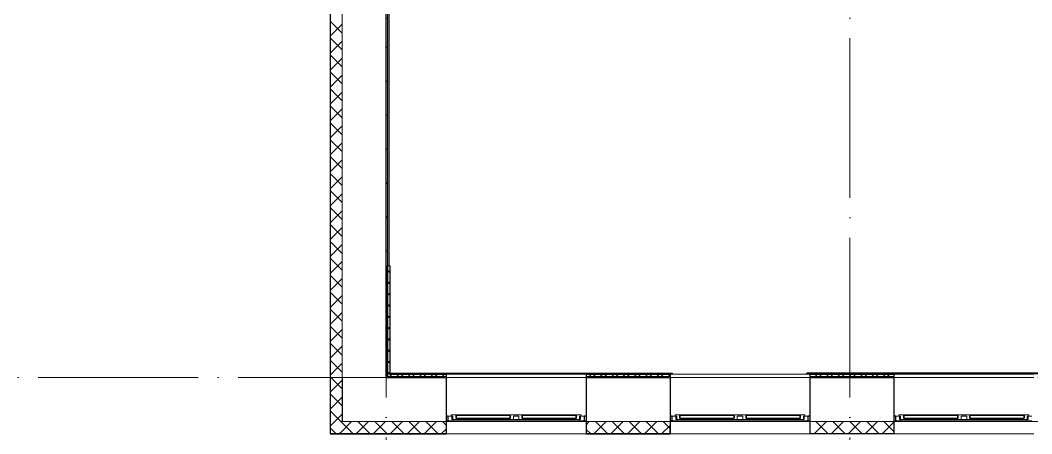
# Model space of a CAD drawing. Header units: millimetres. Extents: x -88595 to 880822, y -1054509 to -148035.
# Drawn here: x 267787 to 280438, y -247954 to -242778 of the extents above; entities that cross this region are included whole.
import ezdxf

# ---------------------------------------------------------------- set-up
doc = ezdxf.new("R2010")
doc.units = ezdxf.units.MM
doc.linetypes.add('ADSK_Линия сетки', pattern=[25, 20, -2.5, 0, -2.5])
for name, color, linetype, lineweight in [('_ Окна', 7, 'Continuous', 30), ('Оборудование', 7, 'Continuous', 18), ('Ограждение', 7, 'Continuous', 9), ('Окна', 7, 'Continuous', 9), ('Оси', 7, 'Continuous', 9), ('Стены внутренние', 7, 'Continuous', 18), ('Стены наружные', 7, 'Continuous', 18), ('Стены штриховка', 7, 'Continuous', 9)]:
    doc.layers.add(name, color=color, linetype=linetype, lineweight=lineweight)

# ---------------------------------------------------------------- blocks, each defined once
blk = doc.blocks.new('2 этаж')
at = {"layer": '_ Окна'}
for p, q in [((302473, 680075), (302448, 680075)), ((302448, 680017), (302473, 680017)), ((302473, 680017), (302473, 680075)), ((302571, 680083), (302568, 680083)), ((302568, 680083), (302568, 680051)), ((302568, 680051), (302571, 680051)), ((303248, 680083), (302571, 680083)), ((302571, 680083), (302571, 680051)), ((302571, 680051), (302571, 680083)), ((302571, 680051), (303248, 680051)), ((303248, 680051), (303248, 680083)), ((303248, 680083), (303248, 680051)), ((303251, 680083), (303248, 680083)), ((303248, 680051), (303251, 680051)), ((303251, 680051), (303251, 680083)), ((303398, 680083), (303395, 680083)), ((303395, 680083), (303395, 680051)), ((303395, 680051), (303398, 680051)), ((304075, 680083), (303398, 680083)), ((303398, 680083), (303398, 680051)), ((303398, 680051), (303398, 680083)), ((303398, 680051), (304075, 680051)), ((304075, 680051), (304075, 680083)), ((304075, 680083), (304075, 680051)), ((304078, 680083), (304075, 680083)), ((304075, 680051), (304078, 680051)), ((304078, 680051), (304078, 680083)), ((304198, 680075), (304173, 680075)), ((304173, 680075), (304173, 680017)), ((304173, 680017), (304198, 680017)), ((305273, 680075), (305248, 680075)), ((305248, 680017), (305273, 680017)), ((305273, 680017), (305273, 680075)), ((305371, 680083), (305368, 680083)), ((305368, 680083), (305368, 680051)), ((305368, 680051), (305371, 680051)), ((306048, 680083), (305371, 680083)), ((305371, 680083), (305371, 680051)), ((305371, 680051), (305371, 680083)), ((305371, 680051), (306048, 680051)), ((306048, 680051), (306048, 680083)), ((306048, 680083), (306048, 680051)), ((306051, 680083), (306048, 680083)), ((306048, 680051), (306051, 680051)), ((306051, 680051), (306051, 680083)), ((306198, 680083), (306195, 680083)), ((306195, 680083), (306195, 680051)), ((306195, 680051), (306198, 680051)), ((306875, 680083), (306198, 680083)), ((306198, 680083), (306198, 680051)), ((306198, 680051), (306198, 680083)), ((306198, 680051), (306875, 680051)), ((306875, 680051), (306875, 680083)), ((306875, 680083), (306875, 680051)), ((306878, 680083), (306875, 680083)), ((306875, 680051), (306878, 680051)), ((306878, 680051), (306878, 680083)), ((306998, 680075), (306973, 680075)), ((306973, 680075), (306973, 680017)), ((306973, 680017), (306998, 680017)), ((308073, 680075), (308048, 680075)), ((308048, 680017), (308073, 680017)), ((308073, 680017), (308073, 680075)), ((308171, 680083), (308168, 680083)), ((308168, 680083), (308168, 680051)), ((308168, 680051), (308171, 680051)), ((308848, 680083), (308171, 680083)), ((308171, 680083), (308171, 680051)), ((308171, 680051), (308171, 680083)), ((308171, 680051), (308848, 680051)), ((308848, 680051), (308848, 680083)), ((308848, 680083), (308848, 680051)), ((308851, 680083), (308848, 680083)), ((308848, 680051), (308851, 680051)), ((308851, 680051), (308851, 680083)), ((308998, 680083), (308995, 680083)), ((308995, 680083), (308995, 680051)), ((308995, 680051), (308998, 680051)), ((309675, 680083), (308998, 680083)), ((308998, 680083), (308998, 680051)), ((308998, 680051), (308998, 680083)), ((308998, 680051), (309675, 680051)), ((309675, 680051), (309675, 680083)), ((309675, 680083), (309675, 680051)), ((309678, 680083), (309675, 680083)), ((309675, 680051), (309678, 680051)), ((309678, 680051), (309678, 680083))]:
    blk.add_line(p, q, dxfattribs=at)
at = {"layer": '_ Окна', "lineweight": 18}
for p, q in [((302511, 680075), (302473, 680075)), ((302473, 680075), (302473, 680017)), ((302473, 680017), (302532, 680017)), ((302567, 680092), (302511, 680092)), ((302511, 680092), (302511, 680075)), ((302511, 680075), (302531, 680075)), ((302519, 680034), (302519, 680075)), ((302531, 680034), (302519, 680034)), ((302531, 680075), (302531, 680034)), ((302531, 680034), (302581, 680034)), ((302532, 680017), (302537, 680034)), ((302568, 680091), (302567, 680092)), ((302569, 680092), (302568, 680091)), ((302568, 680051), (302568, 680083)), ((302568, 680083), (302586, 680083)), ((302586, 680051), (302568, 680051)), ((302583, 680092), (302569, 680092)), ((302581, 680034), (302586, 680051)), ((302586, 680083), (302583, 680092)), ((303235, 680092), (303233, 680083)), ((303233, 680083), (303251, 680083)), ((303251, 680051), (303233, 680051)), ((303233, 680051), (303237, 680034)), ((303250, 680092), (303235, 680092)), ((303237, 680034), (303288, 680034)), ((303251, 680091), (303250, 680092)), ((303252, 680092), (303251, 680091)), ((303251, 680083), (303251, 680051)), ((303308, 680092), (303252, 680092)), ((303288, 680034), (303288, 680075)), ((303288, 680075), (303308, 680075)), ((303308, 680075), (303308, 680092)), ((303394, 680092), (303338, 680092)), ((303338, 680092), (303338, 680075)), ((303338, 680075), (303358, 680075)), ((303358, 680075), (303358, 680034)), ((303358, 680034), (303408, 680034)), ((303395, 680091), (303394, 680092)), ((303396, 680092), (303395, 680091)), ((303395, 680051), (303395, 680083)), ((303395, 680083), (303413, 680083)), ((303413, 680051), (303395, 680051)), ((303410, 680092), (303396, 680092)), ((303408, 680034), (303413, 680051)), ((303413, 680083), (303410, 680092)), ((304062, 680092), (304060, 680083)), ((304060, 680083), (304078, 680083)), ((304078, 680051), (304060, 680051)), ((304060, 680051), (304064, 680034)), ((304077, 680092), (304062, 680092)), ((304064, 680034), (304115, 680034)), ((304078, 680091), (304077, 680092)), ((304079, 680092), (304078, 680091)), ((304078, 680083), (304078, 680051)), ((304135, 680092), (304079, 680092)), ((304109, 680034), (304113, 680017)), ((304113, 680017), (304173, 680017)), ((304115, 680034), (304115, 680075)), ((304115, 680075), (304135, 680075)), ((304127, 680034), (304115, 680034)), ((304127, 680075), (304127, 680034)), ((304135, 680075), (304135, 680092)), ((304173, 680075), (304135, 680075)), ((304173, 680017), (304173, 680075)), ((305311, 680075), (305273, 680075)), ((305273, 680075), (305273, 680017)), ((305273, 680017), (305332, 680017)), ((305367, 680092), (305311, 680092)), ((305311, 680092), (305311, 680075)), ((305311, 680075), (305331, 680075)), ((305319, 680034), (305319, 680075)), ((305331, 680034), (305319, 680034)), ((305331, 680075), (305331, 680034)), ((305331, 680034), (305381, 680034)), ((305332, 680017), (305337, 680034)), ((305368, 680091), (305367, 680092)), ((305369, 680092), (305368, 680091)), ((305368, 680051), (305368, 680083)), ((305368, 680083), (305386, 680083)), ((305386, 680051), (305368, 680051)), ((305383, 680092), (305369, 680092)), ((305381, 680034), (305386, 680051)), ((305386, 680083), (305383, 680092)), ((306035, 680092), (306033, 680083)), ((306033, 680083), (306051, 680083)), ((306051, 680051), (306033, 680051)), ((306033, 680051), (306037, 680034)), ((306050, 680092), (306035, 680092)), ((306037, 680034), (306088, 680034)), ((306051, 680091), (306050, 680092)), ((306052, 680092), (306051, 680091)), ((306051, 680083), (306051, 680051)), ((306108, 680092), (306052, 680092)), ((306088, 680034), (306088, 680075)), ((306088, 680075), (306108, 680075)), ((306108, 680075), (306108, 680092)), ((306194, 680092), (306138, 680092)), ((306138, 680092), (306138, 680075)), ((306138, 680075), (306158, 680075)), ((306158, 680075), (306158, 680034)), ((306158, 680034), (306208, 680034)), ((306195, 680091), (306194, 680092)), ((306196, 680092), (306195, 680091)), ((306195, 680051), (306195, 680083)), ((306195, 680083), (306213, 680083)), ((306213, 680051), (306195, 680051)), ((306210, 680092), (306196, 680092)), ((306208, 680034), (306213, 680051)), ((306213, 680083), (306210, 680092)), ((306862, 680092), (306860, 680083)), ((306860, 680083), (306878, 680083)), ((306878, 680051), (306860, 680051)), ((306860, 680051), (306864, 680034)), ((306877, 680092), (306862, 680092)), ((306864, 680034), (306915, 680034)), ((306878, 680091), (306877, 680092)), ((306879, 680092), (306878, 680091)), ((306878, 680083), (306878, 680051)), ((306935, 680092), (306879, 680092)), ((306909, 680034), (306913, 680017)), ((306913, 680017), (306973, 680017)), ((306915, 680034), (306915, 680075)), ((306915, 680075), (306935, 680075)), ((306927, 680034), (306915, 680034)), ((306927, 680075), (306927, 680034)), ((306935, 680075), (306935, 680092)), ((306973, 680075), (306935, 680075)), ((306973, 680017), (306973, 680075)), ((308111, 680075), (308073, 680075)), ((308073, 680075), (308073, 680017)), ((308073, 680017), (308132, 680017)), ((308167, 680092), (308111, 680092)), ((308111, 680092), (308111, 680075)), ((308111, 680075), (308131, 680075)), ((308119, 680034), (308119, 680075)), ((308131, 680034), (308119, 680034)), ((308131, 680075), (308131, 680034)), ((308131, 680034), (308181, 680034)), ((308132, 680017), (308137, 680034)), ((308168, 680091), (308167, 680092)), ((308169, 680092), (308168, 680091)), ((308168, 680051), (308168, 680083)), ((308168, 680083), (308186, 680083)), ((308186, 680051), (308168, 680051)), ((308183, 680092), (308169, 680092)), ((308181, 680034), (308186, 680051)), ((308186, 680083), (308183, 680092)), ((308835, 680092), (308833, 680083)), ((308833, 680083), (308851, 680083)), ((308851, 680051), (308833, 680051)), ((308833, 680051), (308837, 680034)), ((308850, 680092), (308835, 680092)), ((308837, 680034), (308888, 680034)), ((308851, 680091), (308850, 680092)), ((308852, 680092), (308851, 680091)), ((308851, 680083), (308851, 680051)), ((308908, 680092), (308852, 680092)), ((308888, 680034), (308888, 680075)), ((308888, 680075), (308908, 680075)), ((308908, 680075), (308908, 680092)), ((308994, 680092), (308938, 680092)), ((308938, 680092), (308938, 680075)), ((308938, 680075), (308958, 680075)), ((308958, 680075), (308958, 680034)), ((308958, 680034), (309008, 680034)), ((308995, 680091), (308994, 680092)), ((308996, 680092), (308995, 680091)), ((308995, 680051), (308995, 680083)), ((308995, 680083), (309013, 680083)), ((309013, 680051), (308995, 680051)), ((309010, 680092), (308996, 680092)), ((309008, 680034), (309013, 680051)), ((309013, 680083), (309010, 680092)), ((309662, 680092), (309660, 680083)), ((309660, 680083), (309678, 680083)), ((309678, 680051), (309660, 680051)), ((309660, 680051), (309664, 680034)), ((309677, 680092), (309662, 680092)), ((309664, 680034), (309715, 680034)), ((309678, 680091), (309677, 680092)), ((309679, 680092), (309678, 680091)), ((309678, 680083), (309678, 680051)), ((309735, 680092), (309679, 680092)), ((309709, 680034), (309713, 680017)), ((309713, 680017), (309773, 680017)), ((309715, 680034), (309715, 680075)), ((309715, 680075), (309735, 680075)), ((309727, 680034), (309715, 680034)), ((309727, 680075), (309727, 680034)), ((309735, 680075), (309735, 680092)), ((309773, 680075), (309735, 680075))]:
    blk.add_line(p, q, dxfattribs=at)
at = {"layer": 'Ограждение'}
blk.add_line((301733, 681957), (301733, 685157), dxfattribs=at)
at = {"layer": 'Окна'}
for p, q in [((302532, 680017), (304113, 680017)), ((302569, 680092), (302567, 680092)), ((302581, 680034), (303237, 680034)), ((303235, 680092), (302583, 680092)), ((303252, 680092), (303250, 680092)), ((303358, 680034), (303288, 680034)), ((303308, 680092), (303338, 680092)), ((303338, 680075), (303308, 680075)), ((303396, 680092), (303394, 680092)), ((303408, 680034), (304064, 680034)), ((304062, 680092), (303410, 680092)), ((304079, 680092), (304077, 680092)), ((305332, 680017), (306913, 680017)), ((305369, 680092), (305367, 680092)), ((305381, 680034), (306037, 680034)), ((306035, 680092), (305383, 680092)), ((306052, 680092), (306050, 680092)), ((306158, 680034), (306088, 680034)), ((306108, 680092), (306138, 680092)), ((306138, 680075), (306108, 680075)), ((306196, 680092), (306194, 680092)), ((306208, 680034), (306864, 680034)), ((306862, 680092), (306210, 680092)), ((306879, 680092), (306877, 680092)), ((308132, 680017), (309713, 680017)), ((308169, 680092), (308167, 680092)), ((308181, 680034), (308837, 680034)), ((308835, 680092), (308183, 680092)), ((308852, 680092), (308850, 680092)), ((308958, 680034), (308888, 680034)), ((308908, 680092), (308938, 680092)), ((308938, 680075), (308908, 680075)), ((308996, 680092), (308994, 680092)), ((309008, 680034), (309664, 680034)), ((309662, 680092), (309010, 680092)), ((309679, 680092), (309677, 680092))]:
    blk.add_line(p, q, dxfattribs=at)
at = {"layer": 'Оси', "linetype": 'ADSK_Линия сетки', "ltscale": 100}
for p, q in [((301698, 697307), (301698, 679652)), ((307498, 697307), (307498, 679652)), ((359348, 680557), (287625, 680557))]:
    blk.add_line(p, q, dxfattribs=at)
at = {"layer": 'Стены внутренние', "lineweight": 30}
for p, q in [((300996, 692659), (300996, 679855)), ((301148, 680557), (301148, 680007)), ((301698, 680557), (302448, 680557)), ((301698, 680557), (301698, 680557)), ((302448, 680557), (302448, 679855)), ((304198, 680557), (305248, 680557)), ((304198, 680557), (304198, 679855)), ((305248, 680557), (305248, 679855)), ((306998, 680557), (308048, 680557)), ((306998, 680557), (306998, 679855)), ((308048, 680557), (308048, 679855)), ((300996, 679855), (302448, 679855)), ((304198, 679855), (305248, 679855)), ((308048, 679855), (306998, 679855))]:
    blk.add_line(p, q, dxfattribs=at)
at = {"layer": 'Стены внутренние'}
for p, q in [((301148, 692507), (301148, 680557)), ((302448, 680557), (304198, 680557)), ((305248, 680557), (306998, 680557)), ((308048, 680557), (309798, 680557)), ((308048, 680007), (301148, 680007)), ((313648, 680007), (308049, 680007)), ((304198, 679855), (302448, 679855)), ((306998, 679855), (305248, 679855)), ((309798, 679855), (308048, 679855))]:
    blk.add_line(p, q, dxfattribs=at)
at = {"layer": 'Стены внутренние', "linetype": 'Continuous', "lineweight": 9}
for p, q in [((301148, 684870), (300998, 685020)), ((300998, 684829), (301148, 684979)), ((301148, 684658), (300998, 684808)), ((300998, 684617), (301148, 684767)), ((301148, 684445), (300998, 684595)), ((300998, 684405), (301148, 684555)), ((301148, 684233), (300998, 684383)), ((300998, 684193), (301148, 684343)), ((301148, 684021), (300998, 684171)), ((300998, 684107), (300996, 684104)), ((300998, 683981), (301148, 684131)), ((301148, 683809), (300998, 683959)), ((300998, 683769), (301148, 683919)), ((301148, 683597), (300998, 683747)), ((300998, 683557), (301148, 683707)), ((301148, 683385), (300998, 683535)), ((300998, 683344), (301148, 683494)), ((301148, 683173), (300998, 683323)), ((300998, 683132), (301148, 683282)), ((301148, 682961), (300998, 683111)), ((300998, 682920), (301148, 683070)), ((301148, 682748), (300998, 682898)), ((300998, 682875), (300996, 682878)), ((300998, 682708), (301148, 682858)), ((300998, 682671), (300997, 682672)), ((301148, 682536), (300998, 682686)), ((300998, 682496), (301148, 682646)), ((301148, 682324), (300998, 682474)), ((300998, 682284), (301148, 682434)), ((301148, 682112), (300998, 682262)), ((300998, 682072), (301148, 682222)), ((301148, 681900), (300998, 682050)), ((300998, 681859), (301148, 682009)), ((301148, 681688), (300998, 681838)), ((300998, 681647), (301148, 681797)), ((301148, 681476), (300998, 681626)), ((300998, 681435), (301148, 681585)), ((301148, 681263), (300998, 681413)), ((300998, 681223), (301148, 681373)), ((301148, 681051), (300998, 681201)), ((300998, 681011), (301148, 681161)), ((301148, 680839), (300998, 680989)), ((300998, 680799), (301148, 680949)), ((301148, 680627), (300998, 680777)), ((300998, 680587), (301148, 680737)), ((300998, 680639), (300996, 680643)), ((301148, 680415), (300998, 680565)), ((300998, 680375), (301148, 680525)), ((301148, 680203), (300998, 680353)), ((300998, 680162), (301148, 680312)), ((301148, 679991), (300998, 680141)), ((300998, 679950), (301148, 680100)), ((301148, 679888), (301266, 680007)), ((301282, 679857), (301148, 679991)), ((301328, 679857), (301478, 680007)), ((301494, 679857), (301344, 680007)), ((301540, 679857), (301690, 680007)), ((301706, 679857), (301556, 680007)), ((301752, 679857), (301902, 680007)), ((301918, 679857), (301768, 680007)), ((301964, 679857), (302114, 680007)), ((302130, 679857), (301980, 680007)), ((302177, 679857), (302327, 680007)), ((302342, 679857), (302192, 680007)), ((302448, 679963), (302404, 680007)), ((304198, 679968), (304236, 680007)), ((304298, 679857), (304448, 680007)), ((304464, 679857), (304314, 680007)), ((304510, 679857), (304660, 680007)), ((304676, 679857), (304526, 680007)), ((304722, 679857), (304872, 680007)), ((304888, 679857), (304738, 680007)), ((304934, 679857), (305084, 680007)), ((305100, 679857), (304950, 680007)), ((305246, 679923), (305162, 680007)), ((307056, 679857), (307206, 680007)), ((307221, 679857), (307071, 680007)), ((307268, 679857), (307418, 680007)), ((307434, 679857), (307284, 680007)), ((307480, 679857), (307630, 680007)), ((307646, 679857), (307496, 680007)), ((307692, 679857), (307842, 680007)), ((307858, 679857), (307708, 680007)), ((307904, 679857), (308048, 680000)), ((308046, 679881), (307920, 680007)), ((301070, 679857), (300998, 679929)), ((301116, 679857), (301148, 679888)), ((301451, 679855), (301450, 679857)), ((301594, 679857), (301593, 679856)), ((301828, 679857), (301827, 679855)), ((302389, 679857), (302446, 679913)), ((304252, 679857), (304200, 679909)), ((304266, 679855), (304265, 679857)), ((304292, 679857), (304291, 679855)), ((304644, 679857), (304643, 679855)), ((305146, 679857), (305248, 679958)), ((307009, 679857), (307000, 679866)), ((307107, 679857), (307106, 679855)), ((308046, 679928), (308048, 679928))]:
    blk.add_line(p, q, dxfattribs=at)
at = {"layer": 'Стены наружные', "lineweight": 30}
for p, q in [((301698, 680557), (301698, 691957)), ((301713, 685157), (301713, 680572)), ((301713, 680572), (301713, 681957)), ((301743, 681957), (301713, 681957)), ((301743, 681957), (301743, 680612)), ((301743, 680612), (305278, 680612)), ((305278, 680607), (305278, 680612)), ((324093, 680612), (306958, 680612)), ((306958, 680607), (306958, 680612)), ((301698, 680557), (302448, 680557)), ((301743, 680607), (301743, 680602)), ((305278, 680607), (301743, 680607)), ((301743, 680602), (302448, 680602)), ((302448, 680602), (302448, 680557)), ((304198, 680602), (305248, 680602)), ((304198, 680602), (304198, 680557)), ((304198, 680557), (305248, 680557)), ((305248, 680602), (305248, 680557)), ((306958, 680607), (324093, 680607)), ((306998, 680602), (308048, 680602)), ((306998, 680602), (306998, 680557)), ((308048, 680557), (306998, 680557)), ((308048, 680602), (308048, 680557))]:
    blk.add_line(p, q, dxfattribs=at)
at = {"layer": 'Стены наружные', "linetype": 'Continuous', "lineweight": 9}
for p, q in [((301698, 684681), (301713, 684696)), ((301698, 684257), (301713, 684272)), ((301698, 683832), (301713, 683847)), ((301698, 683408), (301713, 683423)), ((301698, 682984), (301713, 682999)), ((301698, 682559), (301713, 682574)), ((301698, 682135), (301713, 682150)), ((301743, 681871), (301713, 681901)), ((301713, 681867), (301743, 681897)), ((301743, 681729), (301713, 681759)), ((301713, 681726), (301743, 681756)), ((301698, 681711), (301713, 681726)), ((301743, 681588), (301713, 681618)), ((301713, 681585), (301743, 681615)), ((301743, 681446), (301713, 681476)), ((301713, 681443), (301743, 681473)), ((301698, 681287), (301713, 681302)), ((301743, 681305), (301713, 681335)), ((301713, 681302), (301743, 681332)), ((301743, 681163), (301713, 681193)), ((301713, 681160), (301743, 681190)), ((301743, 681022), (301713, 681052)), ((301713, 681019), (301743, 681049)), ((301698, 680862), (301713, 680877)), ((301743, 680881), (301713, 680911)), ((301713, 680877), (301743, 680907)), ((301743, 680739), (301713, 680769)), ((301713, 680736), (301743, 680766)), ((301739, 680602), (301713, 680628)), ((301719, 680602), (301743, 680625)), ((301713, 680595), (301719, 680602)), ((301769, 680572), (301739, 680602)), ((301816, 680557), (301831, 680572)), ((301831, 680572), (301861, 680602)), ((301910, 680572), (301880, 680602)), ((301972, 680572), (302002, 680602)), ((302052, 680572), (302022, 680602)), ((302114, 680572), (302144, 680602)), ((302193, 680572), (302163, 680602)), ((302240, 680557), (302255, 680572)), ((302255, 680572), (302285, 680602)), ((302334, 680572), (302304, 680602)), ((302397, 680572), (302427, 680602)), ((302448, 680600), (302446, 680602)), ((304235, 680572), (304265, 680602)), ((304314, 680572), (304284, 680602)), ((304361, 680557), (304376, 680572)), ((304376, 680572), (304406, 680602)), ((304456, 680572), (304426, 680602)), ((304518, 680572), (304548, 680602)), ((304597, 680572), (304567, 680602)), ((304659, 680572), (304689, 680602)), ((304739, 680572), (304709, 680602)), ((304786, 680557), (304801, 680572)), ((304801, 680572), (304831, 680602)), ((304880, 680572), (304850, 680602)), ((304942, 680572), (304972, 680602)), ((305021, 680572), (304991, 680602)), ((305084, 680572), (305114, 680602)), ((305163, 680572), (305133, 680602)), ((305210, 680557), (305225, 680572)), ((305225, 680572), (305248, 680594)), ((307001, 680572), (306998, 680575)), ((307063, 680572), (307093, 680602)), ((307143, 680572), (307113, 680602)), ((307205, 680572), (307235, 680602)), ((307284, 680572), (307254, 680602)), ((307331, 680557), (307346, 680572)), ((307346, 680572), (307376, 680602)), ((307426, 680572), (307396, 680602)), ((307488, 680572), (307518, 680602)), ((307567, 680572), (307537, 680602)), ((307629, 680572), (307659, 680602)), ((307708, 680572), (307678, 680602)), ((307756, 680557), (307771, 680572)), ((307771, 680572), (307801, 680602)), ((307850, 680572), (307820, 680602)), ((307912, 680572), (307942, 680602)), ((307991, 680572), (307961, 680602))]:
    blk.add_line(p, q, dxfattribs=at)
at = {"layer": 'Стены наружные'}
for p, q in [((302448, 680602), (304198, 680602)), ((304198, 680557), (302448, 680557)), ((305248, 680602), (306998, 680602)), ((306998, 680557), (305248, 680557)), ((308048, 680602), (309798, 680602)), ((309798, 680557), (308048, 680557))]:
    blk.add_line(p, q, dxfattribs=at)
at = {"layer": 'Стены штриховка'}
for p, q in [((300998, 679855), (300998, 692659)), ((301743, 680607), (301743, 680612)), ((302448, 680572), (301713, 680572)), ((305248, 680572), (304198, 680572)), ((308048, 680572), (306998, 680572)), ((302446, 679857), (300996, 679857)), ((302448, 679931), (302446, 679931)), ((302446, 679931), (302446, 679857)), ((304200, 679931), (304198, 679931)), ((304200, 679857), (304200, 679931)), ((305246, 679857), (304200, 679857)), ((305248, 679931), (305246, 679931)), ((305246, 679931), (305246, 679857)), ((307000, 679931), (306998, 679931)), ((307000, 679857), (307000, 679931)), ((308046, 679857), (307000, 679857)), ((308048, 679931), (308046, 679931)), ((308046, 679931), (308046, 679857))]:
    blk.add_line(p, q, dxfattribs=at)

msp = doc.modelspace()

# ---------------------------------------------------------------- block references
at = {"layer": 'Оборудование', "color": 5, "true_color": 0x0000ff}
msp.add_blockref('2 этаж', (-29334, -927808), dxfattribs=at)

doc.saveas('drawing.dxf')
